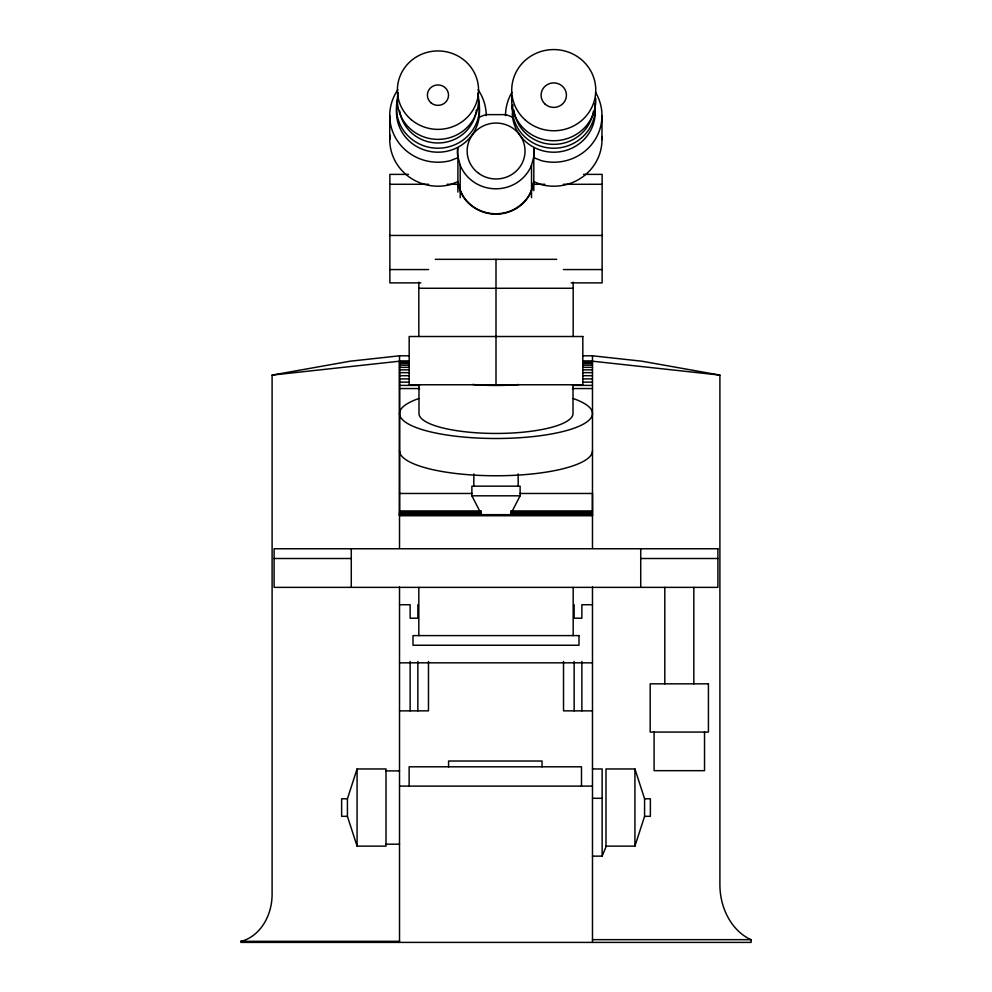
<?xml version="1.0" encoding="UTF-8"?>
<svg xmlns="http://www.w3.org/2000/svg" width="992" height="992" viewBox="0 0 992 992"><rect width="100%" height="100%" fill="white"/><g stroke="black" fill="none" stroke-linecap="round" stroke-linejoin="round"><path stroke-width="1.49" d="M409.175 361.2L399.516 361.2L399.516 515.567L592.484 515.567M601.884 136.561A48.236 46.599 0 0 1 541.26 184.611L533.808 181.623L533.138 186.521L529.282 195.511A38.589 37.274 0 0 1 462.433 195.511L458.577 186.521L457.907 181.623L450.455 184.611A48.236 46.599 0 0 1 389.968 135.036M531.526 197.693L531.526 165.23L533.808 156.649A39.717 38.366 0 0 0 533.956 147.572M533.808 181.623L531.526 190.191A38.266 36.964 0 0 1 495.851 213.764A38.266 36.964 0 0 1 460.189 190.191L457.907 181.623M347.423 798.783L357.07 768.961L386.012 768.961L386.012 846.139L357.07 846.139L347.423 816.329L347.423 798.783L341.632 798.783L341.632 816.329L347.423 816.329M605.988 846.139L634.93 846.139L644.577 816.329L644.577 798.783L634.93 768.961L605.988 768.961L605.988 846.945L602.132 856.133L592.484 856.133M510.173 515.108L520.118 495.814L520.118 486.167L471.882 486.167L471.882 495.814L481.827 515.108M582.825 355.806L592.484 355.806L641.849 361.2L719.894 375.1L719.894 884.517A58.85 47.616 -90 0 0 748.402 938.42L751.118 939.66L751.118 942.4L240.882 942.4L240.882 941.321L243.176 940.751A48.236 39.023 -90 0 0 272.106 894.164L272.106 375.1L350.151 361.2L399.516 355.806L409.175 355.806M272.106 375.1L399.516 361.2M478.578 117.626A39.717 38.366 0 0 1 486.204 114.626L505.511 114.626A39.717 38.366 0 0 1 513.137 117.626M408.468 174.381L389.868 174.381L389.868 282.881L420.856 282.881M583.532 174.381L602.132 174.381L602.132 282.881L571.144 282.881M389.868 184.289L428.606 184.289M447.194 184.289L458.044 184.289M533.956 184.289L544.806 184.289M563.394 184.289L602.132 184.289M389.868 235.451L602.132 235.451M435.29 259.334L556.71 259.334M389.868 269.564L428.606 269.564M563.394 269.564L602.132 269.564M418.822 288.275L573.178 288.275M582.825 361.2L592.484 361.2L719.894 375.1M399.516 361.46L408.778 361.46M583.222 361.46L592.484 361.46M399.516 362.229L408.778 362.229M583.222 362.229L592.484 362.229M399.516 363.494L408.778 363.494M583.222 363.494L592.484 363.494M399.516 365.217L408.778 365.217M583.222 365.217L592.484 365.217M399.516 367.35L408.778 367.35M583.222 367.35L592.484 367.35M399.516 369.855L408.778 369.855M583.222 369.855L592.484 369.855M399.516 372.657L408.778 372.657M583.222 372.657L592.484 372.657M399.516 375.695L408.778 375.695M583.222 375.695L592.484 375.695M399.516 378.882L408.778 378.882M583.222 378.882L592.484 378.882M399.516 382.131L408.778 382.131M583.222 382.131L592.484 382.131M399.516 385.392L419.591 385.392M572.409 385.392L592.484 385.392M399.516 388.554L419.591 388.554M572.409 388.554L592.484 388.554M399.516 493.47L472.068 493.47M519.932 493.47L592.484 493.47L592.484 512.232L510.669 512.232M471.882 495.814L520.118 495.814M399.516 510.942L481.331 510.942M510.669 510.942L592.484 510.942M399.516 512.232L481.331 512.232M399.516 512.814L481.331 512.814M510.669 512.814L592.484 512.814M399.516 513.36L481.331 513.36M510.669 513.36L592.484 513.36M399.516 513.856L481.331 513.856M510.669 513.856L592.484 513.856M399.516 514.29L481.331 514.29M510.669 514.29L592.484 514.29M399.516 514.674L592.484 514.674M399.516 514.984L592.484 514.984M399.516 515.232L592.484 515.232M399.516 515.418L592.484 515.418M274.102 558.508L351.28 558.508M640.72 558.508L717.898 558.508M399.516 604.723L410.13 604.723L410.13 618.227L417.855 618.227L417.855 604.723M592.484 604.723L581.87 604.723L581.87 618.227L574.145 618.227L574.145 604.723M399.516 662.83L592.484 662.83M399.516 710.855L428.47 710.855L428.47 661.453M592.484 710.855L563.53 710.855L563.53 661.453M592.484 768.961L602.132 768.961L602.132 856.133M386.012 770.908L399.516 770.908M399.516 786.11L592.484 786.11M592.484 798.3L602.132 798.3M644.577 798.783L650.368 798.783L650.368 816.329L644.577 816.329M386.012 844.192L399.516 844.192M592.484 939.66L751.118 939.66M240.882 941.321L399.516 941.321M472.775 384.425L476.061 384.784A77.016 19.939 0 0 0 518.89 384.561M457.758 147.572A39.717 38.366 0 0 0 457.907 156.649L460.189 165.23L460.189 197.693M704.531 732.071L704.531 770.672L654.088 770.672L654.088 732.071M693.817 587.363L693.817 683.835M664.801 587.363L664.801 683.835M640.72 548.762L640.72 587.363M634.93 768.961L634.93 846.139M601.983 115.63L601.983 139.599M592.484 355.806L592.484 548.378M592.484 586.917L592.484 942.4M581.87 661.453L581.87 710.855M581.486 786.11L581.486 766.804L409.138 766.804L409.138 786.11M574.145 661.453L574.145 710.855M573.178 282.187L573.178 336.511M573.016 384.76L573.016 413.515A77.016 19.939 0 0 1 496 433.454A77.016 19.939 0 0 1 418.984 413.515L418.984 384.76M573.178 587.363L573.178 635.599M542.041 766.804L542.041 761.025L448.582 761.025L448.582 766.804M533.808 156.649L533.808 190.613M518.171 473.978L518.171 486.167M505.511 114.626L505.511 115.63A48.236 46.599 0 0 1 511.971 92.33M496 259.334L496 384.76M486.204 114.626L486.204 115.63A48.236 46.599 0 0 0 478.082 89.751M473.829 473.978L473.829 486.167M457.907 156.649L457.907 192.113M418.822 282.187L418.822 336.511M418.822 587.363L418.822 635.599M417.855 661.453L417.855 710.855M410.13 661.453L410.13 710.855M399.516 355.806L399.516 548.378M399.516 586.917L399.516 942.4M389.732 115.63L389.732 139.599M357.07 768.961L357.07 846.139M351.28 548.762L351.28 587.363M573.24 398.561A96.484 24.974 0 0 1 560.902 432.004A96.484 24.974 0 0 1 431.098 432.004A96.484 24.974 0 0 1 418.76 398.561M592.484 450.802A96.484 24.974 0 0 1 496 475.763A96.484 24.974 0 0 1 399.516 450.802M397.854 89.751A48.236 46.599 0 0 0 398.759 142.774A48.236 46.599 0 0 0 450.455 160.63L457.907 157.654A39.717 38.366 0 0 1 457.758 148.564M477.908 93.062A40.598 39.221 0 0 1 437.757 139.364A40.598 39.221 0 0 1 398.114 92.653M594.952 107.483A41.49 40.077 0 0 1 557.02 152.086A41.49 40.077 0 0 1 512.294 113.795M512.356 109.306A41.49 40.077 0 0 1 512.951 104.842M531.526 165.23A38.266 36.964 0 0 1 495.851 188.79A38.266 36.964 0 0 1 460.189 165.23M595.522 92.33A48.236 46.599 0 0 1 592.013 143.989A48.236 46.599 0 0 1 541.26 160.63L533.808 157.654A39.717 38.366 0 0 0 533.956 148.564M594.952 103.49A41.49 40.077 0 0 1 554.689 148.205A41.49 40.077 0 0 1 512.356 105.313M476.358 110.025A38.651 37.336 0 0 1 438.489 142.972A38.651 37.336 0 0 1 399.714 111.005M477.673 96.509A41.478 40.064 0 0 1 438.538 148.205A41.478 40.064 0 0 1 397.953 97.576M479.024 106.38A41.478 40.064 0 0 1 436.976 152.185A41.478 40.064 0 0 1 397.246 104.482M593.402 111.253A40.077 38.713 0 0 1 553.152 144.348A40.077 38.713 0 0 1 513.93 110.124M595.733 98.456A42.024 40.598 0 0 1 552.346 140.715A42.024 40.598 0 0 1 511.959 95.765M582.825 336.511L409.175 336.511L409.175 384.76L582.825 384.76L582.825 336.511M717.898 548.762L274.102 548.762L274.102 587.363L717.898 587.363L717.898 548.762M579.006 635.599L412.994 635.599L412.994 645.246L579.006 645.246L579.006 635.599M708.424 683.835L650.194 683.835L650.194 732.071L708.424 732.071L708.424 683.835M478.714 173.377A28.942 27.962 0 0 0 524.818 154.368A28.942 27.962 0 0 0 484.716 125.302A28.942 27.962 0 0 0 478.714 173.377M545.166 104.16A12.66 12.239 0 0 0 566.11 97.824A12.66 12.239 0 0 0 549.965 83.477A12.66 12.239 0 0 0 545.166 104.16M431.036 102.858A10.565 10.205 0 0 0 448.334 97.104A10.565 10.205 0 0 0 434.533 85.498A10.565 10.205 0 0 0 431.036 102.858M411.333 119.747A40.598 39.221 0 0 0 477.822 97.65A40.598 39.221 0 0 0 424.762 53.072A40.598 39.221 0 0 0 411.333 119.747M525.289 120.032A42.024 40.598 0 0 0 594.754 99.026A42.024 40.598 0 0 0 541.186 51.423A42.024 40.598 0 0 0 525.289 120.032"/></g></svg>
